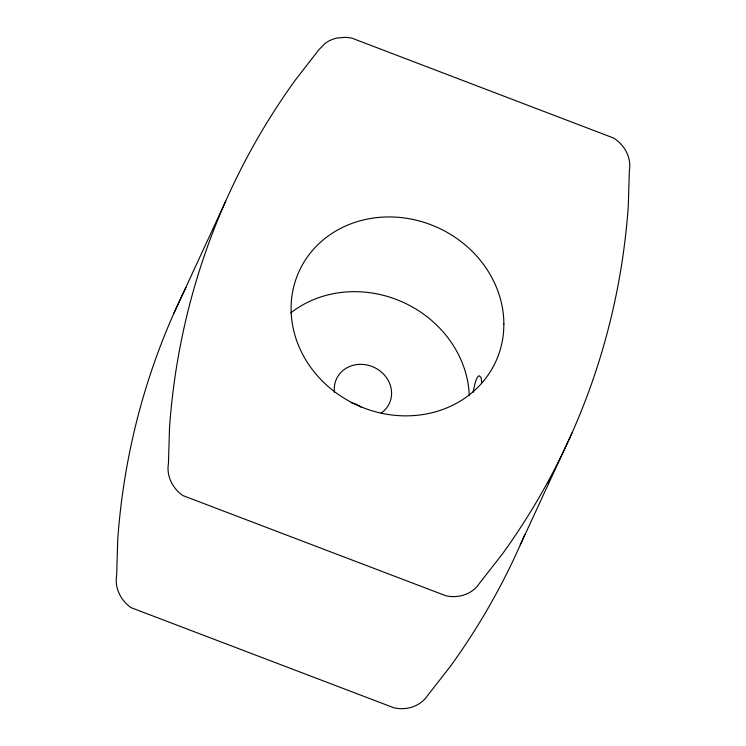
<?xml version="1.0" encoding="UTF-8"?>
<svg xmlns="http://www.w3.org/2000/svg" width="746" height="746" viewBox="0 0 746 746"><rect width="100%" height="100%" fill="white"/><g stroke="black" fill="none" stroke-linecap="round" stroke-linejoin="round"><path stroke-width="1.12" d="M481.767 382.81L481.095 377.597L479.324 375.816A35.929 6.462 -87.5 0 0 474.242 386.81L473.076 392.452M173.911 313.245L225.702 201.159M520.307 544.86L572.098 432.773M185.987 287.499A823.808 742.317 24.8 0 0 117.737 539.405L116.656 575.436A34.465 31.052 24.8 0 0 130.951 607.608L394.242 707.917L398.122 708.523A33.719 30.39 24.8 0 0 427.654 695.468L450.603 666.066A823.808 742.317 24.8 0 0 524.83 534.425M290.772 312.928A108.198 97.493 24.8 0 1 395.613 299.183L401.907 301.748A108.198 97.493 24.8 0 1 469.281 395.678M334.506 392.265A29.141 26.259 24.8 0 1 373.587 367.116A29.141 26.259 24.8 0 1 381.131 413.098M351.152 402.681A29.141 26.259 24.8 0 1 361.12 407.13M549.681 479.809A37.971 0.69 -67.6 0 1 549.242 480.75M548.87 481.534A37.971 0.69 -67.6 0 1 548.562 482.168M548.03 483.091A37.971 0.69 -67.6 0 1 548.012 482.895M503.867 324.072L503.671 330.282A108.198 97.493 24.8 0 1 364.803 408.332L358.509 405.768A108.198 97.493 24.8 0 1 297.3 275.582A108.198 97.493 24.8 0 1 430.144 224.462L436.438 227.017A108.198 97.493 24.8 0 1 503.867 324.072M169.529 427.318L168.447 463.35A34.465 31.052 24.8 0 0 182.742 495.521L446.033 595.83L449.913 596.436A33.719 30.39 24.8 0 0 479.445 583.381L502.394 553.98A823.808 742.317 24.8 0 0 628.263 206.623L629.354 170.694A33.719 30.39 24.8 0 0 613.604 138.038L351.525 38.009L345.771 37.3L337.546 37.934A33.775 30.427 24.8 0 0 324.883 43.557L318.738 49.926L295.407 79.953A823.808 742.317 24.8 0 0 169.529 427.318"/></g></svg>
